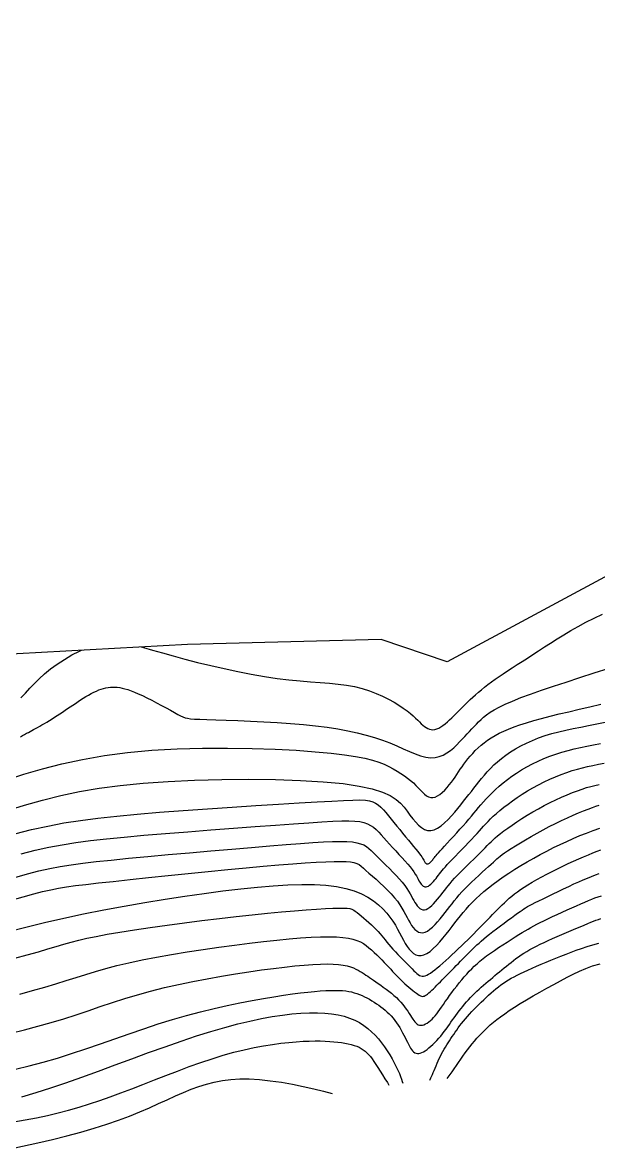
# Model space of a CAD drawing. Header units: metres. Extents: x 241192 to 243846, y 277833 to 281228.
# Drawn here: x 243558.6 to 243592.6, y 281159.5 to 281226 of the extents above; entities that cross this region are included whole.
import ezdxf

# ---------------------------------------------------------------- set-up
doc = ezdxf.new("R2010")
doc.units = ezdxf.units.M
for name, color, linetype in [('TERRAIN_BOUNDARY', 6, 'Continuous'), ('TERRAIN_CONTOUR_1M', 3, 'Continuous'), ('TERRAIN_CONTOUR_5M_SUPPLEMENT', 4, 'Continuous')]:
    doc.layers.add(name, color=color, linetype=linetype)

msp = doc.modelspace()

# ---------------------------------------------------------------- linework, layer by layer
at = {"layer": 'TERRAIN_BOUNDARY'}
msp.add_polyline3d([(243745.421, 281222.791, 0), (243737.295, 281221.867, 0), (243730.231, 281226.018, 0), (243720.239, 281224.425, 0), (243694.771, 281219.777, 0), (243676.151, 281213.339, 0), (243667.336, 281210.203, 0), (243634.22, 281202.514, 0), (243606.489, 281195.27, 0), (243594.248, 281193.958, 0), (243583.689, 281188.269, 0), (243579.782, 281189.576, 0), (243568.34, 281189.293, 0), (243546.752, 281188.108, 0)], dxfattribs=at)
at = {"layer": 'TERRAIN_CONTOUR_1M'}
for points in [[(243565.609, 281189.143, 2), (243565.732, 281189.112, 2), (243566.272, 281188.962, 2), (243566.857, 281188.792, 2), (243567.493, 281188.61, 2), (243568.188, 281188.421, 2), (243568.931, 281188.231, 2), (243569.708, 281188.043, 2), (243570.506, 281187.862, 2), (243571.311, 281187.692, 2), (243572.109, 281187.537, 2), (243572.888, 281187.402, 2), (243573.633, 281187.29, 2), (243574.333, 281187.205, 2), (243574.99, 281187.14, 2), (243575.606, 281187.09, 2), (243576.186, 281187.046, 2), (243576.732, 281187.003, 2), (243577.249, 281186.952, 2), (243577.739, 281186.888, 2), (243578.207, 281186.803, 2), (243578.656, 281186.691, 2), (243579.083, 281186.557, 2), (243579.487, 281186.404, 2), (243579.866, 281186.238, 2), (243580.217, 281186.063, 2), (243580.54, 281185.884, 2), (243580.831, 281185.706, 2), (243581.089, 281185.533, 2), (243581.312, 281185.37, 2), (243581.505, 281185.218, 2), (243581.671, 281185.076, 2), (243581.814, 281184.945, 2), (243581.939, 281184.824, 2), (243582.051, 281184.713, 2), (243582.153, 281184.613, 2), (243582.25, 281184.524, 2), (243582.345, 281184.446, 2), (243582.441, 281184.379, 2), (243582.538, 281184.326, 2), (243582.636, 281184.287, 2), (243582.737, 281184.263, 2), (243582.841, 281184.256, 2), (243582.949, 281184.268, 2), (243583.061, 281184.299, 2), (243583.179, 281184.35, 2), (243583.302, 281184.42, 2), (243583.428, 281184.505, 2), (243583.558, 281184.604, 2), (243583.69, 281184.714, 2), (243583.822, 281184.833, 2), (243583.956, 281184.959, 2), (243584.088, 281185.088, 2), (243584.22, 281185.219, 2), (243584.351, 281185.352, 2), (243584.483, 281185.487, 2), (243584.617, 281185.623, 2), (243584.754, 281185.761, 2), (243584.895, 281185.9, 2), (243585.042, 281186.041, 2), (243585.195, 281186.183, 2), (243585.355, 281186.326, 2), (243585.524, 281186.472, 2), (243585.701, 281186.619, 2), (243585.889, 281186.769, 2), (243586.086, 281186.921, 2), (243586.295, 281187.076, 2), (243586.515, 281187.235, 2), (243586.747, 281187.398, 2), (243586.993, 281187.565, 2), (243587.251, 281187.737, 2), (243587.523, 281187.914, 2), (243587.807, 281188.098, 2), (243588.105, 281188.289, 2), (243588.416, 281188.488, 2), (243588.74, 281188.696, 2), (243589.076, 281188.913, 2), (243589.426, 281189.141, 2), (243589.791, 281189.376, 2), (243590.171, 281189.618, 2), (243590.569, 281189.863, 2), (243590.985, 281190.111, 2), (243591.421, 281190.359, 2), (243591.878, 281190.605, 2), (243592.358, 281190.846, 2), (243592.862, 281191.082, 2)], [(243558.483, 281186.144, 2), (243558.759, 281186.421, 2), (243559.026, 281186.701, 2), (243559.296, 281186.982, 2), (243559.582, 281187.268, 2), (243559.898, 281187.556, 2), (243560.253, 281187.848, 2), (243560.644, 281188.136, 2), (243561.064, 281188.412, 2), (243561.506, 281188.669, 2), (243561.964, 281188.899, 2), (243562.085, 281188.949, 2)], [(243558.465, 281183.841, 3), (243558.596, 281183.915, 3), (243558.717, 281183.982, 3), (243558.83, 281184.043, 3), (243558.937, 281184.1, 3), (243559.041, 281184.155, 3), (243559.144, 281184.21, 3), (243559.25, 281184.267, 3), (243559.361, 281184.326, 3), (243559.478, 281184.391, 3), (243559.605, 281184.462, 3), (243559.74, 281184.54, 3), (243559.882, 281184.622, 3), (243560.029, 281184.71, 3), (243560.18, 281184.802, 3), (243560.335, 281184.897, 3), (243560.49, 281184.995, 3), (243560.645, 281185.095, 3), (243560.799, 281185.196, 3), (243560.952, 281185.298, 3), (243561.104, 281185.401, 3), (243561.256, 281185.504, 3), (243561.408, 281185.608, 3), (243561.561, 281185.711, 3), (243561.714, 281185.814, 3), (243561.87, 281185.916, 3), (243562.026, 281186.017, 3), (243562.184, 281186.116, 3), (243562.342, 281186.212, 3), (243562.499, 281186.304, 3), (243562.655, 281186.39, 3), (243562.808, 281186.469, 3), (243562.958, 281186.541, 3), (243563.104, 281186.603, 3), (243563.245, 281186.656, 3), (243563.382, 281186.699, 3), (243563.517, 281186.733, 3), (243563.65, 281186.757, 3), (243563.782, 281186.772, 3), (243563.916, 281186.778, 3), (243564.052, 281186.775, 3), (243564.191, 281186.764, 3), (243564.334, 281186.745, 3), (243564.484, 281186.716, 3), (243564.644, 281186.676, 3), (243564.816, 281186.625, 3), (243565.002, 281186.56, 3), (243565.205, 281186.48, 3), (243565.428, 281186.385, 3), (243565.672, 281186.272, 3), (243565.939, 281186.142, 3), (243566.222, 281185.998, 3), (243566.512, 281185.847, 3), (243566.801, 281185.693, 3), (243567.08, 281185.543, 3), (243567.34, 281185.401, 3), (243567.574, 281185.272, 3), (243567.771, 281185.163, 3), (243567.93, 281185.077, 3), (243568.064, 281185.011, 3), (243568.194, 281184.963, 3), (243568.339, 281184.93, 3), (243568.521, 281184.906, 3), (243568.759, 281184.889, 3), (243569.074, 281184.876, 3), (243569.484, 281184.863, 3), (243570.004, 281184.846, 3), (243570.62, 281184.825, 3), (243571.312, 281184.799, 3), (243572.058, 281184.767, 3), (243572.84, 281184.727, 3), (243573.636, 281184.68, 3), (243574.425, 281184.624, 3), (243575.188, 281184.559, 3), (243575.908, 281184.484, 3), (243576.584, 281184.398, 3), (243577.218, 281184.301, 3), (243577.813, 281184.193, 3), (243578.371, 281184.074, 3), (243578.895, 281183.942, 3), (243579.387, 281183.797, 3), (243579.851, 281183.64, 3), (243580.287, 281183.472, 3), (243580.698, 281183.298, 3), (243581.085, 281183.127, 3), (243581.449, 281182.967, 3), (243581.792, 281182.826, 3), (243582.113, 281182.712, 3), (243582.415, 281182.633, 3), (243582.698, 281182.598, 3), (243582.964, 281182.611, 3), (243583.214, 281182.669, 3), (243583.448, 281182.763, 3), (243583.667, 281182.887, 3), (243583.873, 281183.033, 3), (243584.066, 281183.194, 3), (243584.246, 281183.363, 3), (243584.415, 281183.533, 3), (243584.574, 281183.698, 3), (243584.724, 281183.856, 3), (243584.867, 281184.01, 3), (243585.005, 281184.159, 3), (243585.14, 281184.304, 3), (243585.272, 281184.446, 3), (243585.405, 281184.585, 3), (243585.54, 281184.723, 3), (243585.679, 281184.86, 3), (243585.831, 281184.998, 3), (243586.005, 281185.139, 3), (243586.211, 281185.284, 3), (243586.457, 281185.436, 3), (243586.754, 281185.597, 3), (243587.111, 281185.768, 3), (243587.537, 281185.952, 3), (243588.038, 281186.149, 3), (243588.612, 281186.36, 3), (243589.253, 281186.585, 3), (243589.954, 281186.822, 3), (243590.709, 281187.072, 3), (243591.514, 281187.333, 3), (243592.361, 281187.606, 3), (243593.245, 281187.889, 3)], [(243557.643, 281181.297, 4), (243558.677, 281181.629, 4), (243559.768, 281181.945, 4), (243560.922, 281182.238, 4), (243562.143, 281182.502, 4), (243563.434, 281182.728, 4), (243564.799, 281182.91, 4), (243566.238, 281183.041, 4), (243567.723, 281183.125, 4), (243569.225, 281183.168, 4), (243570.711, 281183.175, 4), (243572.15, 281183.152, 4), (243573.511, 281183.105, 4), (243574.763, 281183.039, 4), (243575.873, 281182.959, 4), (243576.819, 281182.872, 4), (243577.613, 281182.777, 4), (243578.272, 281182.675, 4), (243578.817, 281182.567, 4), (243579.266, 281182.454, 4), (243579.638, 281182.335, 4), (243579.954, 281182.212, 4), (243580.232, 281182.084, 4), (243580.488, 281181.952, 4), (243580.727, 281181.817, 4), (243580.948, 281181.679, 4), (243581.154, 281181.539, 4), (243581.344, 281181.397, 4), (243581.521, 281181.254, 4), (243581.684, 281181.11, 4), (243581.835, 281180.967, 4), (243581.975, 281180.825, 4), (243582.106, 281180.688, 4), (243582.23, 281180.561, 4), (243582.35, 281180.45, 4), (243582.468, 281180.357, 4), (243582.586, 281180.29, 4), (243582.707, 281180.251, 4), (243582.834, 281180.246, 4), (243582.968, 281180.279, 4), (243583.107, 281180.345, 4), (243583.249, 281180.439, 4), (243583.392, 281180.556, 4), (243583.534, 281180.691, 4), (243583.672, 281180.839, 4), (243583.805, 281180.994, 4), (243583.93, 281181.152, 4), (243584.045, 281181.308, 4), (243584.153, 281181.461, 4), (243584.256, 281181.613, 4), (243584.356, 281181.765, 4), (243584.457, 281181.917, 4), (243584.559, 281182.069, 4), (243584.667, 281182.223, 4), (243584.782, 281182.379, 4), (243584.907, 281182.538, 4), (243585.041, 281182.699, 4), (243585.187, 281182.861, 4), (243585.342, 281183.022, 4), (243585.508, 281183.181, 4), (243585.685, 281183.337, 4), (243585.873, 281183.49, 4), (243586.072, 281183.637, 4), (243586.283, 281183.777, 4), (243586.509, 281183.913, 4), (243586.753, 281184.043, 4), (243587.018, 281184.171, 4), (243587.309, 281184.296, 4), (243587.63, 281184.42, 4), (243587.982, 281184.543, 4), (243588.37, 281184.667, 4), (243588.797, 281184.793, 4), (243589.262, 281184.921, 4), (243589.763, 281185.051, 4), (243590.299, 281185.185, 4), (243590.869, 281185.322, 4), (243591.469, 281185.463, 4), (243592.101, 281185.609, 4), (243592.76, 281185.759, 4)], [(243558.139, 281178.11, 6), (243559.124, 281178.358, 6), (243560.082, 281178.569, 6), (243561.039, 281178.749, 6), (243562.02, 281178.903, 6), (243563.051, 281179.038, 6), (243564.155, 281179.159, 6), (243565.359, 281179.272, 6), (243566.677, 281179.382, 6), (243568.079, 281179.489, 6), (243569.525, 281179.591, 6), (243570.973, 281179.687, 6), (243572.385, 281179.777, 6), (243573.72, 281179.859, 6), (243574.936, 281179.931, 6), (243575.994, 281179.994, 6), (243576.864, 281180.045, 6), (243577.56, 281180.083, 6), (243578.106, 281180.105, 6), (243578.527, 281180.111, 6), (243578.847, 281180.097, 6), (243579.09, 281180.063, 6), (243579.281, 281180.005, 6), (243579.444, 281179.923, 6), (243579.601, 281179.815, 6), (243579.755, 281179.684, 6), (243579.909, 281179.532, 6), (243580.063, 281179.362, 6), (243580.218, 281179.177, 6), (243580.376, 281178.982, 6), (243580.537, 281178.777, 6), (243580.704, 281178.568, 6), (243580.875, 281178.356, 6), (243581.049, 281178.145, 6), (243581.222, 281177.937, 6), (243581.39, 281177.736, 6), (243581.551, 281177.545, 6), (243581.7, 281177.366, 6), (243581.834, 281177.203, 6), (243581.95, 281177.058, 6), (243582.046, 281176.934, 6), (243582.122, 281176.829, 6), (243582.183, 281176.741, 6), (243582.23, 281176.668, 6), (243582.266, 281176.606, 6), (243582.295, 281176.555, 6), (243582.32, 281176.511, 6), (243582.342, 281176.472, 6), (243582.365, 281176.436, 6), (243582.389, 281176.403, 6), (243582.414, 281176.376, 6), (243582.44, 281176.353, 6), (243582.468, 281176.337, 6), (243582.498, 281176.328, 6), (243582.529, 281176.327, 6), (243582.563, 281176.334, 6), (243582.598, 281176.352, 6), (243582.634, 281176.377, 6), (243582.672, 281176.409, 6), (243582.71, 281176.447, 6), (243582.749, 281176.489, 6), (243582.787, 281176.533, 6), (243582.824, 281176.579, 6), (243582.86, 281176.625, 6), (243582.895, 281176.67, 6), (243582.931, 281176.716, 6), (243582.973, 281176.769, 6), (243583.023, 281176.829, 6), (243583.085, 281176.902, 6), (243583.162, 281176.991, 6), (243583.259, 281177.098, 6), (243583.377, 281177.228, 6), (243583.52, 281177.383, 6), (243583.683, 281177.559, 6), (243583.861, 281177.751, 6), (243584.05, 281177.954, 6), (243584.244, 281178.164, 6), (243584.437, 281178.376, 6), (243584.625, 281178.585, 6), (243584.803, 281178.786, 6), (243584.966, 281178.975, 6), (243585.117, 281179.155, 6), (243585.26, 281179.327, 6), (243585.398, 281179.494, 6), (243585.536, 281179.66, 6), (243585.676, 281179.825, 6), (243585.824, 281179.993, 6), (243585.981, 281180.167, 6), (243586.153, 281180.347, 6), (243586.339, 281180.535, 6), (243586.54, 281180.727, 6), (243586.756, 281180.922, 6), (243586.988, 281181.118, 6), (243587.236, 281181.314, 6), (243587.5, 281181.509, 6), (243587.781, 281181.7, 6), (243588.078, 281181.886, 6), (243588.391, 281182.066, 6), (243588.716, 281182.237, 6), (243589.052, 281182.4, 6), (243589.396, 281182.553, 6), (243589.747, 281182.694, 6), (243590.103, 281182.822, 6), (243590.461, 281182.936, 6), (243590.82, 281183.035, 6), (243591.183, 281183.122, 6), (243591.553, 281183.203, 6), (243591.933, 281183.279, 6), (243592.326, 281183.356, 6), (243592.737, 281183.438, 6)], [(243558.51, 281176.926, 7), (243559.342, 281177.136, 7), (243560.14, 281177.314, 7), (243560.931, 281177.464, 7), (243561.744, 281177.593, 7), (243562.608, 281177.708, 7), (243563.549, 281177.814, 7), (243564.597, 281177.917, 7), (243565.768, 281178.022, 7), (243567.036, 281178.129, 7), (243568.364, 281178.235, 7), (243569.714, 281178.34, 7), (243571.051, 281178.44, 7), (243572.335, 281178.534, 7), (243573.531, 281178.62, 7), (243574.6, 281178.696, 7), (243575.516, 281178.76, 7), (243576.284, 281178.812, 7), (243576.924, 281178.849, 7), (243577.45, 281178.87, 7), (243577.88, 281178.875, 7), (243578.231, 281178.861, 7), (243578.519, 281178.829, 7), (243578.761, 281178.775, 7), (243578.972, 281178.7, 7), (243579.16, 281178.605, 7), (243579.33, 281178.492, 7), (243579.487, 281178.361, 7), (243579.636, 281178.214, 7), (243579.784, 281178.053, 7), (243579.936, 281177.88, 7), (243580.096, 281177.695, 7), (243580.269, 281177.501, 7), (243580.452, 281177.301, 7), (243580.64, 281177.098, 7), (243580.829, 281176.896, 7), (243581.012, 281176.696, 7), (243581.187, 281176.504, 7), (243581.348, 281176.321, 7), (243581.489, 281176.151, 7), (243581.609, 281175.997, 7), (243581.709, 281175.858, 7), (243581.791, 281175.733, 7), (243581.86, 281175.62, 7), (243581.918, 281175.518, 7), (243581.968, 281175.425, 7), (243582.013, 281175.341, 7), (243582.058, 281175.263, 7), (243582.104, 281175.192, 7), (243582.151, 281175.127, 7), (243582.202, 281175.072, 7), (243582.255, 281175.027, 7), (243582.311, 281174.994, 7), (243582.37, 281174.976, 7), (243582.433, 281174.974, 7), (243582.499, 281174.989, 7), (243582.569, 281175.023, 7), (243582.643, 281175.074, 7), (243582.718, 281175.139, 7), (243582.795, 281175.214, 7), (243582.872, 281175.298, 7), (243582.948, 281175.387, 7), (243583.022, 281175.479, 7), (243583.094, 281175.57, 7), (243583.163, 281175.659, 7), (243583.232, 281175.748, 7), (243583.304, 281175.84, 7), (243583.382, 281175.937, 7), (243583.47, 281176.043, 7), (243583.572, 281176.16, 7), (243583.689, 281176.291, 7), (243583.827, 281176.44, 7), (243583.986, 281176.607, 7), (243584.163, 281176.791, 7), (243584.353, 281176.985, 7), (243584.549, 281177.186, 7), (243584.747, 281177.388, 7), (243584.941, 281177.588, 7), (243585.125, 281177.781, 7), (243585.295, 281177.963, 7), (243585.447, 281178.129, 7), (243585.584, 281178.283, 7), (243585.712, 281178.427, 7), (243585.836, 281178.567, 7), (243585.962, 281178.705, 7), (243586.095, 281178.845, 7), (243586.241, 281178.991, 7), (243586.405, 281179.146, 7), (243586.591, 281179.313, 7), (243586.799, 281179.491, 7), (243587.028, 281179.677, 7), (243587.276, 281179.869, 7), (243587.541, 281180.064, 7), (243587.822, 281180.26, 7), (243588.117, 281180.455, 7), (243588.426, 281180.646, 7), (243588.745, 281180.83, 7), (243589.073, 281181.008, 7), (243589.406, 281181.176, 7), (243589.742, 281181.335, 7), (243590.079, 281181.482, 7), (243590.412, 281181.617, 7), (243590.74, 281181.738, 7), (243591.06, 281181.844, 7), (243591.37, 281181.935, 7), (243591.675, 281182.013, 7), (243591.98, 281182.083, 7), (243592.293, 281182.149, 7), (243592.618, 281182.214, 7), (243592.961, 281182.283, 7)], [(243558.128, 281175.532, 8), (243558.881, 281175.741, 8), (243559.56, 281175.915, 8), (243560.197, 281176.059, 8), (243560.823, 281176.18, 8), (243561.468, 281176.284, 8), (243562.165, 281176.378, 8), (243562.943, 281176.468, 8), (243563.834, 281176.561, 8), (243564.858, 281176.662, 8), (243565.993, 281176.769, 8), (243567.203, 281176.88, 8), (243568.455, 281176.992, 8), (243569.716, 281177.102, 8), (243570.951, 281177.209, 8), (243572.125, 281177.308, 8), (243573.206, 281177.398, 8), (243574.167, 281177.475, 8), (243575.009, 281177.54, 8), (243575.741, 281177.592, 8), (243576.373, 281177.629, 8), (243576.913, 281177.652, 8), (243577.371, 281177.66, 8), (243577.756, 281177.652, 8), (243578.077, 281177.627, 8), (243578.344, 281177.586, 8), (243578.565, 281177.527, 8), (243578.751, 281177.452, 8), (243578.911, 281177.36, 8), (243579.055, 281177.25, 8), (243579.193, 281177.125, 8), (243579.334, 281176.982, 8), (243579.489, 281176.823, 8), (243579.664, 281176.647, 8), (243579.856, 281176.458, 8), (243580.059, 281176.26, 8), (243580.267, 281176.055, 8), (243580.474, 281175.848, 8), (243580.674, 281175.641, 8), (243580.861, 281175.439, 8), (243581.029, 281175.245, 8), (243581.173, 281175.061, 8), (243581.296, 281174.888, 8), (243581.4, 281174.725, 8), (243581.49, 281174.572, 8), (243581.569, 281174.43, 8), (243581.64, 281174.296, 8), (243581.707, 281174.171, 8), (243581.774, 281174.055, 8), (243581.842, 281173.948, 8), (243581.914, 281173.851, 8), (243581.99, 281173.768, 8), (243582.069, 281173.7, 8), (243582.153, 281173.652, 8), (243582.242, 281173.624, 8), (243582.336, 281173.621, 8), (243582.436, 281173.644, 8), (243582.541, 281173.695, 8), (243582.651, 281173.771, 8), (243582.764, 281173.868, 8), (243582.879, 281173.982, 8), (243582.995, 281174.107, 8), (243583.109, 281174.241, 8), (243583.221, 281174.378, 8), (243583.328, 281174.515, 8), (243583.432, 281174.649, 8), (243583.533, 281174.78, 8), (243583.635, 281174.911, 8), (243583.742, 281175.044, 8), (243583.856, 281175.183, 8), (243583.981, 281175.329, 8), (243584.12, 281175.484, 8), (243584.277, 281175.651, 8), (243584.453, 281175.832, 8), (243584.644, 281176.023, 8), (243584.844, 281176.219, 8), (243585.048, 281176.417, 8), (243585.25, 281176.613, 8), (243585.444, 281176.801, 8), (243585.625, 281176.978, 8), (243585.788, 281177.139, 8), (243585.928, 281177.282, 8), (243586.051, 281177.41, 8), (243586.164, 281177.528, 8), (243586.274, 281177.64, 8), (243586.388, 281177.75, 8), (243586.514, 281177.865, 8), (243586.658, 281177.988, 8), (243586.828, 281178.125, 8), (243587.029, 281178.279, 8), (243587.26, 281178.447, 8), (243587.516, 281178.627, 8), (243587.795, 281178.815, 8), (243588.094, 281179.009, 8), (243588.408, 281179.205, 8), (243588.735, 281179.4, 8), (243589.07, 281179.591, 8), (243589.411, 281179.775, 8), (243589.755, 281179.95, 8), (243590.096, 281180.115, 8), (243590.433, 281180.27, 8), (243590.761, 281180.412, 8), (243591.077, 281180.54, 8), (243591.378, 281180.655, 8), (243591.659, 281180.753, 8), (243591.92, 281180.835, 8), (243592.167, 281180.904, 8), (243592.408, 281180.964, 8), (243592.652, 281181.019, 8)], [(243557.92, 281174.182, 9), (243558.64, 281174.388, 9), (243559.252, 281174.557, 9), (243559.778, 281174.693, 9), (243560.255, 281174.804, 9), (243560.715, 281174.895, 9), (243561.192, 281174.974, 9), (243561.722, 281175.048, 9), (243562.337, 281175.123, 9), (243563.071, 281175.206, 9), (243563.949, 281175.302, 9), (243564.949, 281175.409, 9), (243566.042, 281175.524, 9), (243567.196, 281175.644, 9), (243568.381, 281175.765, 9), (243569.566, 281175.883, 9), (243570.72, 281175.996, 9), (243571.813, 281176.099, 9), (243572.818, 281176.191, 9), (243573.733, 281176.269, 9), (243574.558, 281176.335, 9), (243575.295, 281176.389, 9), (243575.946, 281176.43, 9), (243576.512, 281176.458, 9), (243576.994, 281176.475, 9), (243577.394, 281176.479, 9), (243577.715, 281176.471, 9), (243577.97, 281176.449, 9), (243578.172, 281176.412, 9), (243578.335, 281176.358, 9), (243578.473, 281176.287, 9), (243578.601, 281176.196, 9), (243578.733, 281176.084, 9), (243578.882, 281175.95, 9), (243579.059, 281175.793, 9), (243579.26, 281175.615, 9), (243579.478, 281175.422, 9), (243579.705, 281175.215, 9), (243579.936, 281175, 9), (243580.161, 281174.779, 9), (243580.374, 281174.558, 9), (243580.568, 281174.338, 9), (243580.736, 281174.124, 9), (243580.882, 281173.917, 9), (243581.009, 281173.717, 9), (243581.12, 281173.525, 9), (243581.22, 281173.341, 9), (243581.313, 281173.167, 9), (243581.401, 281173.002, 9), (243581.489, 281172.847, 9), (243581.581, 281172.704, 9), (243581.677, 281172.575, 9), (243581.777, 281172.464, 9), (243581.884, 281172.374, 9), (243581.995, 281172.309, 9), (243582.114, 281172.273, 9), (243582.239, 281172.268, 9), (243582.372, 281172.299, 9), (243582.513, 281172.367, 9), (243582.659, 281172.469, 9), (243582.81, 281172.598, 9), (243582.964, 281172.749, 9), (243583.117, 281172.917, 9), (243583.27, 281173.095, 9), (243583.419, 281173.278, 9), (243583.562, 281173.46, 9), (243583.7, 281173.638, 9), (243583.833, 281173.811, 9), (243583.966, 281173.982, 9), (243584.101, 281174.152, 9), (243584.241, 281174.323, 9), (243584.39, 281174.497, 9), (243584.551, 281174.677, 9), (243584.727, 281174.863, 9), (243584.919, 281175.056, 9), (243585.124, 281175.255, 9), (243585.335, 281175.454, 9), (243585.546, 281175.649, 9), (243585.752, 281175.837, 9), (243585.947, 281176.014, 9), (243586.125, 281176.175, 9), (243586.28, 281176.316, 9), (243586.409, 281176.436, 9), (243586.518, 281176.538, 9), (243586.616, 281176.628, 9), (243586.712, 281176.712, 9), (243586.815, 281176.796, 9), (243586.933, 281176.885, 9), (243587.076, 281176.986, 9), (243587.251, 281177.104, 9), (243587.467, 281177.244, 9), (243587.72, 281177.403, 9), (243588.004, 281177.577, 9), (243588.315, 281177.762, 9), (243588.647, 281177.955, 9), (243588.994, 281178.151, 9), (243589.352, 281178.346, 9), (243589.715, 281178.537, 9), (243590.078, 281178.719, 9), (243590.436, 281178.892, 9), (243590.787, 281179.054, 9), (243591.124, 281179.204, 9), (243591.444, 281179.341, 9), (243591.742, 281179.464, 9), (243592.015, 281179.571, 9), (243592.258, 281179.661, 9), (243592.47, 281179.735, 9), (243592.658, 281179.795, 9)], [(243558.142, 281170.768, 11), (243558.875, 281170.968, 11), (243559.528, 281171.149, 11), (243560.09, 281171.311, 11), (243560.583, 281171.455, 11), (243561.032, 281171.586, 11), (243561.467, 281171.708, 11), (243561.912, 281171.824, 11), (243562.397, 281171.937, 11), (243562.948, 281172.053, 11), (243563.593, 281172.173, 11), (243564.35, 281172.302, 11), (243565.207, 281172.438, 11), (243566.141, 281172.576, 11), (243567.131, 281172.716, 11), (243568.155, 281172.854, 11), (243569.193, 281172.986, 11), (243570.221, 281173.112, 11), (243571.219, 281173.227, 11), (243572.168, 281173.329, 11), (243573.059, 281173.419, 11), (243573.889, 281173.496, 11), (243574.651, 281173.561, 11), (243575.341, 281173.615, 11), (243575.954, 281173.658, 11), (243576.485, 281173.691, 11), (243576.928, 281173.713, 11), (243577.282, 281173.725, 11), (243577.558, 281173.726, 11), (243577.77, 281173.716, 11), (243577.931, 281173.694, 11), (243578.056, 281173.658, 11), (243578.159, 281173.608, 11), (243578.254, 281173.543, 11), (243578.355, 281173.463, 11), (243578.473, 281173.366, 11), (243578.606, 281173.256, 11), (243578.751, 281173.134, 11), (243578.903, 281173.004, 11), (243579.057, 281172.869, 11), (243579.209, 281172.732, 11), (243579.355, 281172.595, 11), (243579.49, 281172.46, 11), (243579.611, 281172.332, 11), (243579.721, 281172.207, 11), (243579.822, 281172.084, 11), (243579.92, 281171.962, 11), (243580.018, 281171.839, 11), (243580.119, 281171.712, 11), (243580.227, 281171.58, 11), (243580.345, 281171.441, 11), (243580.477, 281171.295, 11), (243580.62, 281171.142, 11), (243580.77, 281170.986, 11), (243580.923, 281170.829, 11), (243581.076, 281170.674, 11), (243581.224, 281170.524, 11), (243581.365, 281170.382, 11), (243581.495, 281170.25, 11), (243581.61, 281170.131, 11), (243581.712, 281170.024, 11), (243581.804, 281169.932, 11), (243581.889, 281169.855, 11), (243581.969, 281169.793, 11), (243582.046, 281169.746, 11), (243582.123, 281169.715, 11), (243582.203, 281169.701, 11), (243582.288, 281169.705, 11), (243582.379, 281169.725, 11), (243582.477, 281169.762, 11), (243582.583, 281169.815, 11), (243582.697, 281169.885, 11), (243582.82, 281169.97, 11), (243582.953, 281170.072, 11), (243583.098, 281170.189, 11), (243583.253, 281170.321, 11), (243583.419, 281170.466, 11), (243583.592, 281170.623, 11), (243583.773, 281170.788, 11), (243583.957, 281170.96, 11), (243584.145, 281171.138, 11), (243584.334, 281171.318, 11), (243584.522, 281171.499, 11), (243584.708, 281171.679, 11), (243584.892, 281171.857, 11), (243585.072, 281172.033, 11), (243585.249, 281172.207, 11), (243585.422, 281172.378, 11), (243585.59, 281172.547, 11), (243585.754, 281172.713, 11), (243585.913, 281172.875, 11), (243586.067, 281173.033, 11), (243586.216, 281173.188, 11), (243586.362, 281173.339, 11), (243586.504, 281173.487, 11), (243586.644, 281173.631, 11), (243586.783, 281173.771, 11), (243586.922, 281173.908, 11), (243587.06, 281174.042, 11), (243587.2, 281174.172, 11), (243587.344, 281174.3, 11), (243587.495, 281174.428, 11), (243587.656, 281174.556, 11), (243587.829, 281174.686, 11), (243588.018, 281174.819, 11), (243588.225, 281174.957, 11), (243588.454, 281175.1, 11), (243588.705, 281175.25, 11), (243588.978, 281175.405, 11), (243589.267, 281175.564, 11), (243589.569, 281175.725, 11), (243589.881, 281175.886, 11), (243590.198, 281176.044, 11), (243590.517, 281176.2, 11), (243590.834, 281176.35, 11), (243591.146, 281176.493, 11), (243591.449, 281176.628, 11), (243591.742, 281176.755, 11), (243592.023, 281176.872, 11), (243592.288, 281176.98, 11), (243592.535, 281177.077, 11), (243592.762, 281177.163, 11)], [(243558.426, 281168.649, 12), (243559.189, 281168.855, 12), (243559.902, 281169.055, 12), (243560.558, 281169.249, 12), (243561.169, 281169.439, 12), (243561.752, 281169.624, 12), (243562.326, 281169.806, 12), (243562.908, 281169.983, 12), (243563.516, 281170.157, 12), (243564.166, 281170.328, 12), (243564.878, 281170.497, 12), (243565.661, 281170.663, 12), (243566.507, 281170.826, 12), (243567.399, 281170.984, 12), (243568.321, 281171.135, 12), (243569.258, 281171.279, 12), (243570.192, 281171.414, 12), (243571.109, 281171.538, 12), (243571.992, 281171.65, 12), (243572.828, 281171.749, 12), (243573.613, 281171.834, 12), (243574.344, 281171.905, 12), (243575.02, 281171.961, 12), (243575.64, 281172.001, 12), (243576.201, 281172.025, 12), (243576.703, 281172.032, 12), (243577.142, 281172.022, 12), (243577.519, 281171.995, 12), (243577.841, 281171.951, 12), (243578.115, 281171.89, 12), (243578.35, 281171.815, 12), (243578.554, 281171.726, 12), (243578.734, 281171.624, 12), (243578.899, 281171.51, 12), (243579.057, 281171.385, 12), (243579.214, 281171.25, 12), (243579.37, 281171.108, 12), (243579.525, 281170.961, 12), (243579.676, 281170.811, 12), (243579.824, 281170.661, 12), (243579.965, 281170.513, 12), (243580.1, 281170.37, 12), (243580.226, 281170.234, 12), (243580.343, 281170.107, 12), (243580.453, 281169.987, 12), (243580.557, 281169.875, 12), (243580.657, 281169.768, 12), (243580.756, 281169.664, 12), (243580.856, 281169.563, 12), (243580.958, 281169.462, 12), (243581.065, 281169.36, 12), (243581.178, 281169.257, 12), (243581.295, 281169.154, 12), (243581.414, 281169.052, 12), (243581.532, 281168.954, 12), (243581.648, 281168.861, 12), (243581.758, 281168.776, 12), (243581.86, 281168.701, 12), (243581.951, 281168.636, 12), (243582.031, 281168.585, 12), (243582.101, 281168.547, 12), (243582.163, 281168.522, 12), (243582.22, 281168.51, 12), (243582.275, 281168.512, 12), (243582.329, 281168.526, 12), (243582.387, 281168.554, 12), (243582.45, 281168.594, 12), (243582.521, 281168.647, 12), (243582.599, 281168.712, 12), (243582.683, 281168.787, 12), (243582.773, 281168.871, 12), (243582.868, 281168.962, 12), (243582.967, 281169.06, 12), (243583.07, 281169.163, 12), (243583.176, 281169.269, 12), (243583.283, 281169.377, 12), (243583.393, 281169.488, 12), (243583.504, 281169.6, 12), (243583.617, 281169.715, 12), (243583.733, 281169.833, 12), (243583.851, 281169.952, 12), (243583.97, 281170.074, 12), (243584.092, 281170.199, 12), (243584.216, 281170.325, 12), (243584.342, 281170.453, 12), (243584.468, 281170.582, 12), (243584.594, 281170.71, 12), (243584.719, 281170.838, 12), (243584.844, 281170.963, 12), (243584.966, 281171.086, 12), (243585.085, 281171.205, 12), (243585.202, 281171.32, 12), (243585.318, 281171.432, 12), (243585.437, 281171.545, 12), (243585.562, 281171.659, 12), (243585.696, 281171.778, 12), (243585.842, 281171.903, 12), (243586.004, 281172.036, 12), (243586.184, 281172.18, 12), (243586.384, 281172.337, 12), (243586.599, 281172.501, 12), (243586.823, 281172.67, 12), (243587.049, 281172.838, 12), (243587.27, 281173.002, 12), (243587.481, 281173.156, 12), (243587.674, 281173.297, 12), (243587.844, 281173.419, 12), (243587.985, 281173.521, 12), (243588.105, 281173.605, 12), (243588.213, 281173.677, 12), (243588.317, 281173.743, 12), (243588.427, 281173.807, 12), (243588.551, 281173.875, 12), (243588.699, 281173.953, 12), (243588.88, 281174.044, 12), (243589.1, 281174.154, 12), (243589.353, 281174.279, 12), (243589.633, 281174.416, 12), (243589.933, 281174.562, 12), (243590.243, 281174.711, 12), (243590.558, 281174.861, 12), (243590.87, 281175.007, 12), (243591.171, 281175.146, 12), (243591.454, 281175.274, 12), (243591.722, 281175.391, 12), (243591.974, 281175.499, 12), (243592.214, 281175.597, 12), (243592.442, 281175.686, 12), (243592.661, 281175.766, 12)], [(243557.901, 281166.327, 13), (243558.71, 281166.531, 13), (243559.504, 281166.742, 13), (243560.277, 281166.96, 13), (243561.026, 281167.188, 13), (243561.755, 281167.423, 13), (243562.472, 281167.662, 13), (243563.186, 281167.903, 13), (243563.904, 281168.142, 13), (243564.635, 281168.377, 13), (243565.385, 281168.604, 13), (243566.162, 281168.821, 13), (243566.972, 281169.024, 13), (243567.807, 281169.214, 13), (243568.655, 281169.391, 13), (243569.506, 281169.554, 13), (243570.349, 281169.703, 13), (243571.173, 281169.839, 13), (243571.967, 281169.961, 13), (243572.72, 281170.069, 13), (243573.424, 281170.163, 13), (243574.077, 281170.243, 13), (243574.679, 281170.309, 13), (243575.231, 281170.361, 13), (243575.734, 281170.397, 13), (243576.188, 281170.42, 13), (243576.593, 281170.427, 13), (243576.951, 281170.419, 13), (243577.263, 281170.396, 13), (243577.533, 281170.36, 13), (243577.765, 281170.312, 13), (243577.966, 281170.256, 13), (243578.139, 281170.193, 13), (243578.29, 281170.124, 13), (243578.424, 281170.054, 13), (243578.546, 281169.982, 13), (243578.661, 281169.912, 13), (243578.771, 281169.841, 13), (243578.878, 281169.771, 13), (243578.986, 281169.698, 13), (243579.095, 281169.623, 13), (243579.21, 281169.544, 13), (243579.331, 281169.459, 13), (243579.461, 281169.369, 13), (243579.602, 281169.272, 13), (243579.752, 281169.168, 13), (243579.907, 281169.059, 13), (243580.066, 281168.943, 13), (243580.226, 281168.823, 13), (243580.383, 281168.698, 13), (243580.535, 281168.57, 13), (243580.679, 281168.438, 13), (243580.814, 281168.303, 13), (243580.938, 281168.167, 13), (243581.053, 281168.03, 13), (243581.16, 281167.895, 13), (243581.258, 281167.761, 13), (243581.348, 281167.631, 13), (243581.432, 281167.506, 13), (243581.509, 281167.387, 13), (243581.58, 281167.275, 13), (243581.647, 281167.172, 13), (243581.712, 281167.078, 13), (243581.775, 281166.996, 13), (243581.839, 281166.927, 13), (243581.905, 281166.871, 13), (243581.975, 281166.831, 13), (243582.05, 281166.807, 13), (243582.131, 281166.801, 13), (243582.218, 281166.812, 13), (243582.31, 281166.838, 13), (243582.404, 281166.879, 13), (243582.501, 281166.934, 13), (243582.598, 281167, 13), (243582.694, 281167.078, 13), (243582.789, 281167.165, 13), (243582.881, 281167.262, 13), (243582.971, 281167.367, 13), (243583.062, 281167.481, 13), (243583.154, 281167.605, 13), (243583.249, 281167.738, 13), (243583.349, 281167.881, 13), (243583.455, 281168.034, 13), (243583.57, 281168.197, 13), (243583.693, 281168.37, 13), (243583.824, 281168.551, 13), (243583.961, 281168.738, 13), (243584.103, 281168.927, 13), (243584.249, 281169.117, 13), (243584.397, 281169.305, 13), (243584.544, 281169.487, 13), (243584.691, 281169.663, 13), (243584.836, 281169.829, 13), (243584.981, 281169.988, 13), (243585.128, 281170.142, 13), (243585.282, 281170.291, 13), (243585.444, 281170.439, 13), (243585.617, 281170.588, 13), (243585.805, 281170.74, 13), (243586.009, 281170.896, 13), (243586.232, 281171.058, 13), (243586.469, 281171.224, 13), (243586.716, 281171.392, 13), (243586.967, 281171.558, 13), (243587.217, 281171.72, 13), (243587.461, 281171.876, 13), (243587.694, 281172.022, 13), (243587.91, 281172.157, 13), (243588.106, 281172.277, 13), (243588.286, 281172.386, 13), (243588.457, 281172.487, 13), (243588.625, 281172.582, 13), (243588.797, 281172.676, 13), (243588.977, 281172.771, 13), (243589.173, 281172.87, 13), (243589.392, 281172.977, 13), (243589.636, 281173.094, 13), (243589.901, 281173.219, 13), (243590.181, 281173.349, 13), (243590.47, 281173.482, 13), (243590.761, 281173.614, 13), (243591.046, 281173.742, 13), (243591.32, 281173.864, 13), (243591.576, 281173.977, 13), (243591.81, 281174.079, 13), (243592.023, 281174.17, 13), (243592.223, 281174.252, 13), (243592.413, 281174.325, 13), (243592.6, 281174.393, 13), (243592.788, 281174.456, 13)], [(243558.175, 281164.22, 14), (243558.992, 281164.414, 14), (243559.818, 281164.629, 14), (243560.652, 281164.865, 14), (243561.493, 281165.126, 14), (243562.341, 281165.407, 14), (243563.192, 281165.7, 14), (243564.046, 281166.001, 14), (243564.9, 281166.302, 14), (243565.753, 281166.597, 14), (243566.603, 281166.88, 14), (243567.447, 281167.144, 14), (243568.283, 281167.385, 14), (243569.106, 281167.603, 14), (243569.911, 281167.798, 14), (243570.691, 281167.973, 14), (243571.44, 281168.127, 14), (243572.153, 281168.264, 14), (243572.825, 281168.383, 14), (243573.448, 281168.486, 14), (243574.02, 281168.575, 14), (243574.54, 281168.65, 14), (243575.014, 281168.712, 14), (243575.444, 281168.762, 14), (243575.833, 281168.801, 14), (243576.185, 281168.83, 14), (243576.502, 281168.85, 14), (243576.789, 281168.861, 14), (243577.047, 281168.865, 14), (243577.281, 281168.861, 14), (243577.494, 281168.849, 14), (243577.688, 281168.83, 14), (243577.868, 281168.803, 14), (243578.036, 281168.769, 14), (243578.195, 281168.727, 14), (243578.349, 281168.678, 14), (243578.5, 281168.622, 14), (243578.649, 281168.558, 14), (243578.796, 281168.489, 14), (243578.941, 281168.414, 14), (243579.083, 281168.335, 14), (243579.224, 281168.251, 14), (243579.362, 281168.165, 14), (243579.499, 281168.075, 14), (243579.633, 281167.984, 14), (243579.764, 281167.89, 14), (243579.893, 281167.792, 14), (243580.018, 281167.691, 14), (243580.141, 281167.584, 14), (243580.259, 281167.472, 14), (243580.374, 281167.353, 14), (243580.484, 281167.227, 14), (243580.589, 281167.094, 14), (243580.69, 281166.954, 14), (243580.786, 281166.81, 14), (243580.878, 281166.663, 14), (243580.964, 281166.514, 14), (243581.046, 281166.365, 14), (243581.123, 281166.218, 14), (243581.196, 281166.074, 14), (243581.263, 281165.935, 14), (243581.327, 281165.803, 14), (243581.388, 281165.678, 14), (243581.448, 281165.563, 14), (243581.507, 281165.459, 14), (243581.568, 281165.367, 14), (243581.63, 281165.289, 14), (243581.695, 281165.226, 14), (243581.765, 281165.18, 14), (243581.839, 281165.15, 14), (243581.918, 281165.137, 14), (243582.002, 281165.139, 14), (243582.09, 281165.157, 14), (243582.183, 281165.19, 14), (243582.281, 281165.237, 14), (243582.384, 281165.299, 14), (243582.492, 281165.374, 14), (243582.604, 281165.462, 14), (243582.719, 281165.56, 14), (243582.836, 281165.668, 14), (243582.953, 281165.784, 14), (243583.07, 281165.906, 14), (243583.185, 281166.034, 14), (243583.297, 281166.164, 14), (243583.405, 281166.297, 14), (243583.509, 281166.431, 14), (243583.611, 281166.567, 14), (243583.711, 281166.703, 14), (243583.809, 281166.84, 14), (243583.906, 281166.977, 14), (243584.002, 281167.114, 14), (243584.099, 281167.25, 14), (243584.196, 281167.386, 14), (243584.295, 281167.521, 14), (243584.395, 281167.655, 14), (243584.498, 281167.788, 14), (243584.602, 281167.92, 14), (243584.71, 281168.05, 14), (243584.821, 281168.18, 14), (243584.936, 281168.308, 14), (243585.054, 281168.434, 14), (243585.176, 281168.56, 14), (243585.302, 281168.684, 14), (243585.43, 281168.807, 14), (243585.561, 281168.928, 14), (243585.693, 281169.048, 14), (243585.827, 281169.166, 14), (243585.962, 281169.284, 14), (243586.097, 281169.4, 14), (243586.233, 281169.514, 14), (243586.369, 281169.628, 14), (243586.505, 281169.741, 14), (243586.641, 281169.853, 14), (243586.777, 281169.964, 14), (243586.913, 281170.075, 14), (243587.048, 281170.186, 14), (243587.183, 281170.297, 14), (243587.319, 281170.408, 14), (243587.457, 281170.518, 14), (243587.597, 281170.628, 14), (243587.742, 281170.737, 14), (243587.892, 281170.845, 14), (243588.048, 281170.953, 14), (243588.212, 281171.06, 14), (243588.385, 281171.165, 14), (243588.567, 281171.271, 14), (243588.76, 281171.376, 14), (243588.964, 281171.482, 14), (243589.179, 281171.59, 14), (243589.407, 281171.7, 14), (243589.648, 281171.812, 14), (243589.903, 281171.927, 14), (243590.172, 281172.046, 14), (243590.449, 281172.166, 14), (243590.73, 281172.286, 14), (243591.008, 281172.404, 14), (243591.278, 281172.517, 14), (243591.534, 281172.624, 14), (243591.771, 281172.722, 14), (243591.982, 281172.809, 14), (243592.165, 281172.884, 14), (243592.325, 281172.948, 14), (243592.472, 281173.004, 14), (243592.613, 281173.054, 14), (243592.758, 281173.101, 14)], [(243583.679, 281163.666, 16), (243583.742, 281163.745, 16), (243583.856, 281163.897, 16), (243583.975, 281164.062, 16), (243584.096, 281164.236, 16), (243584.222, 281164.418, 16), (243584.35, 281164.604, 16), (243584.48, 281164.793, 16), (243584.612, 281164.982, 16), (243584.746, 281165.168, 16), (243584.88, 281165.35, 16), (243585.017, 281165.526, 16), (243585.155, 281165.699, 16), (243585.296, 281165.867, 16), (243585.44, 281166.032, 16), (243585.588, 281166.194, 16), (243585.74, 281166.353, 16), (243585.896, 281166.51, 16), (243586.058, 281166.665, 16), (243586.229, 281166.82, 16), (243586.413, 281166.978, 16), (243586.613, 281167.14, 16), (243586.834, 281167.308, 16), (243587.079, 281167.484, 16), (243587.352, 281167.671, 16), (243587.657, 281167.869, 16), (243587.996, 281168.081, 16), (243588.364, 281168.303, 16), (243588.752, 281168.532, 16), (243589.155, 281168.763, 16), (243589.565, 281168.993, 16), (243589.975, 281169.218, 16), (243590.377, 281169.434, 16), (243590.764, 281169.637, 16), (243591.133, 281169.825, 16), (243591.497, 281169.997, 16), (243591.872, 281170.156, 16), (243592.273, 281170.303, 16), (243592.717, 281170.439, 16)], [(243558.082, 281161.095, 16), (243558.753, 281161.212, 16), (243559.414, 281161.337, 16), (243560.061, 281161.475, 16), (243560.694, 281161.625, 16), (243561.315, 281161.788, 16), (243561.929, 281161.966, 16), (243562.541, 281162.156, 16), (243563.154, 281162.36, 16), (243563.773, 281162.577, 16), (243564.402, 281162.807, 16), (243565.046, 281163.051, 16), (243565.707, 281163.307, 16), (243566.382, 281163.571, 16), (243567.066, 281163.837, 16), (243567.754, 281164.102, 16), (243568.441, 281164.359, 16), (243569.121, 281164.603, 16), (243569.791, 281164.829, 16), (243570.444, 281165.033, 16), (243571.077, 281165.209, 16), (243571.686, 281165.36, 16), (243572.271, 281165.486, 16), (243572.83, 281165.59, 16), (243573.361, 281165.675, 16), (243573.861, 281165.742, 16), (243574.33, 281165.793, 16), (243574.766, 281165.831, 16), (243575.167, 281165.857, 16), (243575.535, 281165.873, 16), (243575.874, 281165.88, 16), (243576.186, 281165.878, 16), (243576.473, 281165.868, 16), (243576.74, 281165.852, 16), (243576.987, 281165.831, 16), (243577.219, 281165.805, 16), (243577.436, 281165.776, 16), (243577.641, 281165.743, 16), (243577.833, 281165.705, 16), (243578.013, 281165.662, 16), (243578.179, 281165.614, 16), (243578.334, 281165.56, 16), (243578.476, 281165.5, 16), (243578.607, 281165.433, 16), (243578.726, 281165.358, 16), (243578.836, 281165.275, 16), (243578.94, 281165.181, 16), (243579.041, 281165.075, 16), (243579.141, 281164.954, 16), (243579.244, 281164.818, 16), (243579.351, 281164.665, 16), (243579.467, 281164.493, 16), (243579.592, 281164.301, 16), (243579.726, 281164.093, 16), (243579.865, 281163.874, 16), (243580.006, 281163.649, 16), (243580.146, 281163.422, 16), (243580.239, 281163.272, 16)], [(243557.694, 281159.469, 17), (243558.595, 281159.661, 17), (243559.487, 281159.859, 17), (243560.363, 281160.064, 17), (243561.217, 281160.275, 17), (243562.04, 281160.493, 17), (243562.826, 281160.719, 17), (243563.569, 281160.953, 17), (243564.264, 281161.194, 17), (243564.912, 281161.441, 17), (243565.519, 281161.689, 17), (243566.09, 281161.935, 17), (243566.629, 281162.176, 17), (243567.141, 281162.409, 17), (243567.63, 281162.629, 17), (243568.1, 281162.835, 17), (243568.558, 281163.022, 17), (243569.01, 281163.189, 17), (243569.462, 281163.333, 17), (243569.923, 281163.451, 17), (243570.399, 281163.543, 17), (243570.897, 281163.605, 17), (243571.425, 281163.636, 17), (243571.99, 281163.633, 17), (243572.595, 281163.596, 17), (243573.231, 281163.528, 17), (243573.883, 281163.434, 17), (243574.537, 281163.32, 17), (243575.18, 281163.191, 17), (243575.799, 281163.051, 17), (243576.378, 281162.906, 17), (243576.887, 281162.766, 17)]]:
    msp.add_polyline3d(points, dxfattribs=at)
at = {"layer": 'TERRAIN_CONTOUR_5M_SUPPLEMENT'}
for points in [[(243557.624, 281179.46, 5), (243558.713, 281179.801, 5), (243559.782, 281180.103, 5), (243560.855, 281180.369, 5), (243561.959, 281180.6, 5), (243563.121, 281180.797, 5), (243564.364, 281180.962, 5), (243565.716, 281181.096, 5), (243567.189, 281181.199, 5), (243568.753, 281181.273, 5), (243570.361, 281181.316, 5), (243571.971, 281181.329, 5), (243573.536, 281181.311, 5), (243575.014, 281181.263, 5), (243576.36, 281181.183, 5), (243577.528, 281181.072, 5), (243578.488, 281180.931, 5), (243579.254, 281180.762, 5), (243579.854, 281180.572, 5), (243580.314, 281180.363, 5), (243580.663, 281180.141, 5), (243580.927, 281179.91, 5), (243581.134, 281179.675, 5), (243581.311, 281179.44, 5), (243581.481, 281179.211, 5), (243581.65, 281178.993, 5), (243581.819, 281178.793, 5), (243581.99, 281178.618, 5), (243582.163, 281178.475, 5), (243582.34, 281178.37, 5), (243582.523, 281178.31, 5), (243582.712, 281178.302, 5), (243582.909, 281178.349, 5), (243583.112, 281178.447, 5), (243583.318, 281178.586, 5), (243583.525, 281178.758, 5), (243583.73, 281178.954, 5), (243583.93, 281179.167, 5), (243584.125, 281179.388, 5), (243584.31, 281179.609, 5), (243584.484, 281179.822, 5), (243584.65, 281180.027, 5), (243584.807, 281180.227, 5), (243584.96, 281180.422, 5), (243585.109, 281180.614, 5), (243585.257, 281180.805, 5), (243585.406, 281180.995, 5), (243585.558, 281181.187, 5), (243585.715, 281181.382, 5), (243585.879, 281181.579, 5), (243586.052, 281181.776, 5), (243586.237, 281181.975, 5), (243586.435, 281182.173, 5), (243586.65, 281182.369, 5), (243586.883, 281182.563, 5), (243587.136, 281182.754, 5), (243587.412, 281182.942, 5), (243587.709, 281183.123, 5), (243588.026, 281183.298, 5), (243588.361, 281183.466, 5), (243588.714, 281183.623, 5), (243589.082, 281183.77, 5), (243589.466, 281183.905, 5), (243589.862, 281184.027, 5), (243590.27, 281184.135, 5), (243590.691, 281184.232, 5), (243591.126, 281184.322, 5), (243591.573, 281184.41, 5), (243592.035, 281184.499, 5), (243592.512, 281184.594, 5), (243593.005, 281184.698, 5)], [(243557.709, 281172.324, 10), (243558.779, 281172.603, 10), (243559.884, 281172.873, 10), (243561.024, 281173.133, 10), (243562.197, 281173.382, 10), (243563.393, 281173.62, 10), (243564.602, 281173.844, 10), (243565.811, 281174.055, 10), (243567.011, 281174.251, 10), (243568.188, 281174.43, 10), (243569.333, 281174.593, 10), (243570.433, 281174.737, 10), (243571.48, 281174.862, 10), (243572.47, 281174.966, 10), (243573.402, 281175.045, 10), (243574.274, 281175.098, 10), (243575.084, 281175.123, 10), (243575.833, 281175.116, 10), (243576.518, 281175.076, 10), (243577.137, 281175, 10), (243577.691, 281174.886, 10), (243578.184, 281174.739, 10), (243578.619, 281174.564, 10), (243579.002, 281174.365, 10), (243579.337, 281174.147, 10), (243579.63, 281173.916, 10), (243579.885, 281173.676, 10), (243580.107, 281173.431, 10), (243580.3, 281173.188, 10), (243580.469, 281172.946, 10), (243580.618, 281172.709, 10), (243580.751, 281172.477, 10), (243580.872, 281172.253, 10), (243580.985, 281172.037, 10), (243581.095, 281171.832, 10), (243581.205, 281171.639, 10), (243581.32, 281171.46, 10), (243581.44, 281171.299, 10), (243581.565, 281171.16, 10), (243581.698, 281171.048, 10), (243581.838, 281170.967, 10), (243581.986, 281170.921, 10), (243582.142, 281170.915, 10), (243582.309, 281170.954, 10), (243582.484, 281171.039, 10), (243582.668, 281171.166, 10), (243582.856, 281171.327, 10), (243583.048, 281171.516, 10), (243583.24, 281171.726, 10), (243583.431, 281171.948, 10), (243583.617, 281172.177, 10), (243583.796, 281172.406, 10), (243583.968, 281172.627, 10), (243584.134, 281172.843, 10), (243584.297, 281173.053, 10), (243584.46, 281173.259, 10), (243584.627, 281173.463, 10), (243584.8, 281173.666, 10), (243584.982, 281173.869, 10), (243585.177, 281174.074, 10), (243585.387, 281174.281, 10), (243585.613, 281174.491, 10), (243585.855, 281174.704, 10), (243586.114, 281174.918, 10), (243586.389, 281175.135, 10), (243586.683, 281175.353, 10), (243586.993, 281175.573, 10), (243587.322, 281175.794, 10), (243587.669, 281176.015, 10), (243588.032, 281176.237, 10), (243588.406, 281176.456, 10), (243588.79, 281176.673, 10), (243589.181, 281176.885, 10), (243589.574, 281177.092, 10), (243589.968, 281177.291, 10), (243590.359, 281177.482, 10), (243590.746, 281177.664, 10), (243591.129, 281177.836, 10), (243591.514, 281178, 10), (243591.902, 281178.154, 10), (243592.298, 281178.301, 10), (243592.705, 281178.439, 10)], [(243582.652, 281163.561, 15), (243582.671, 281163.6, 15), (243582.713, 281163.689, 15), (243582.758, 281163.786, 15), (243582.805, 281163.893, 15), (243582.855, 281164.01, 15), (243582.908, 281164.138, 15), (243582.964, 281164.272, 15), (243583.023, 281164.412, 15), (243583.084, 281164.555, 15), (243583.148, 281164.7, 15), (243583.214, 281164.844, 15), (243583.283, 281164.986, 15), (243583.354, 281165.123, 15), (243583.427, 281165.257, 15), (243583.502, 281165.387, 15), (243583.579, 281165.515, 15), (243583.657, 281165.641, 15), (243583.736, 281165.766, 15), (243583.817, 281165.89, 15), (243583.899, 281166.014, 15), (243583.981, 281166.139, 15), (243584.065, 281166.265, 15), (243584.151, 281166.392, 15), (243584.241, 281166.52, 15), (243584.334, 281166.65, 15), (243584.432, 281166.781, 15), (243584.535, 281166.915, 15), (243584.644, 281167.05, 15), (243584.759, 281167.188, 15), (243584.881, 281167.327, 15), (243585.008, 281167.468, 15), (243585.14, 281167.61, 15), (243585.275, 281167.752, 15), (243585.414, 281167.894, 15), (243585.555, 281168.035, 15), (243585.697, 281168.175, 15), (243585.84, 281168.314, 15), (243585.984, 281168.451, 15), (243586.128, 281168.585, 15), (243586.273, 281168.715, 15), (243586.418, 281168.841, 15), (243586.564, 281168.962, 15), (243586.709, 281169.078, 15), (243586.855, 281169.187, 15), (243587.001, 281169.291, 15), (243587.15, 281169.389, 15), (243587.303, 281169.483, 15), (243587.464, 281169.575, 15), (243587.633, 281169.667, 15), (243587.815, 281169.76, 15), (243588.011, 281169.856, 15), (243588.224, 281169.957, 15), (243588.455, 281170.063, 15), (243588.702, 281170.174, 15), (243588.964, 281170.289, 15), (243589.238, 281170.407, 15), (243589.521, 281170.527, 15), (243589.811, 281170.648, 15), (243590.106, 281170.768, 15), (243590.403, 281170.888, 15), (243590.701, 281171.005, 15), (243591.002, 281171.12, 15), (243591.308, 281171.233, 15), (243591.622, 281171.343, 15), (243591.947, 281171.451, 15), (243592.285, 281171.557, 15), (243592.639, 281171.661, 15)], [(243558.561, 281162.575, 15), (243559.391, 281162.829, 15), (243560.257, 281163.108, 15), (243561.16, 281163.413, 15), (243562.102, 281163.744, 15), (243563.072, 281164.095, 15), (243564.059, 281164.457, 15), (243565.053, 281164.823, 15), (243566.042, 281165.185, 15), (243567.015, 281165.536, 15), (243567.96, 281165.867, 15), (243568.867, 281166.17, 15), (243569.726, 281166.439, 15), (243570.537, 281166.675, 15), (243571.303, 281166.878, 15), (243572.025, 281167.051, 15), (243572.704, 281167.195, 15), (243573.344, 281167.312, 15), (243573.946, 281167.404, 15), (243574.512, 281167.472, 15), (243575.044, 281167.517, 15), (243575.543, 281167.54, 15), (243576.011, 281167.542, 15), (243576.448, 281167.522, 15), (243576.856, 281167.481, 15), (243577.235, 281167.418, 15), (243577.588, 281167.334, 15), (243577.914, 281167.228, 15), (243578.216, 281167.103, 15), (243578.495, 281166.958, 15), (243578.754, 281166.795, 15), (243578.993, 281166.616, 15), (243579.215, 281166.422, 15), (243579.423, 281166.216, 15), (243579.617, 281165.998, 15), (243579.8, 281165.77, 15), (243579.973, 281165.534, 15), (243580.136, 281165.293, 15), (243580.289, 281165.051, 15), (243580.429, 281164.811, 15), (243580.557, 281164.578, 15), (243580.672, 281164.353, 15), (243580.772, 281164.142, 15), (243580.856, 281163.947, 15), (243580.926, 281163.771, 15), (243580.982, 281163.614, 15), (243581.028, 281163.473, 15), (243581.058, 281163.376, 15)]]:
    msp.add_polyline3d(points, dxfattribs=at)

doc.saveas('drawing.dxf')
